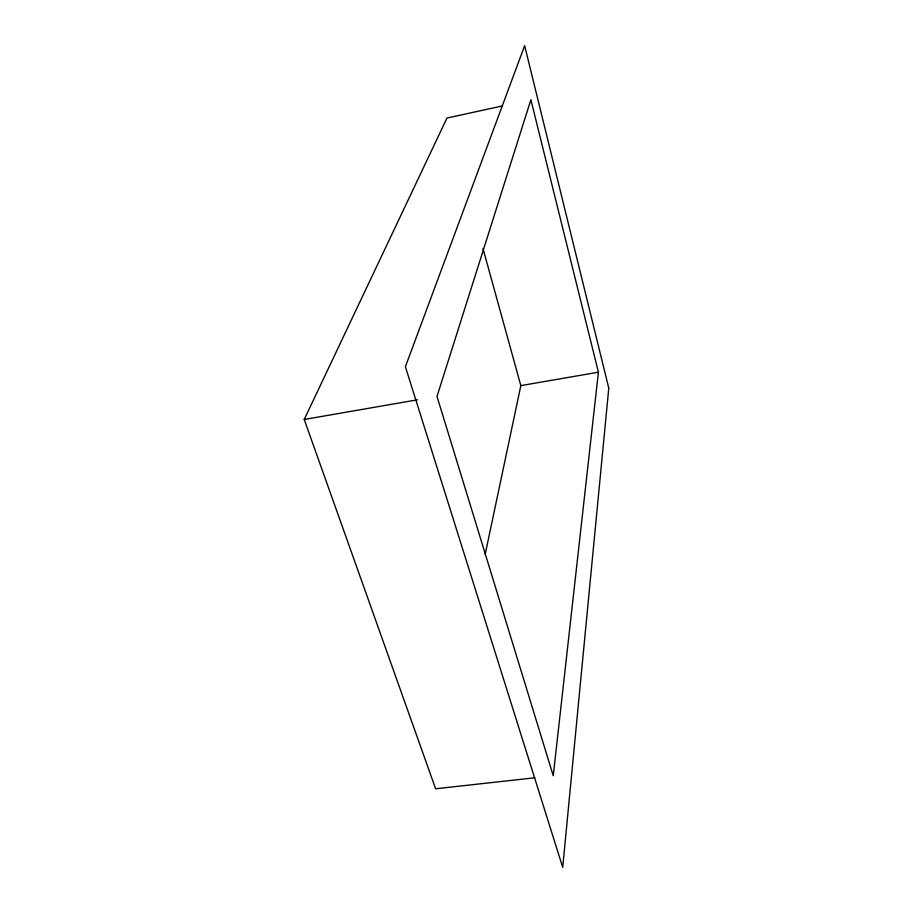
<?xml version="1.0" encoding="UTF-8"?>
<svg xmlns="http://www.w3.org/2000/svg" width="913" height="913" viewBox="0 0 913 913"><rect width="100%" height="100%" fill="white"/><g stroke="black" fill="none" stroke-linecap="round" stroke-linejoin="round"><path stroke-width="1.37" d="M598.414 372.196L553.244 775.742L436.996 396.413L530.887 99.734L598.414 372.196L520.832 385.628L485.157 554.419M534.824 777.785L435.627 788.775L304.223 419.478L446.971 118.039L502.002 106.034M304.223 419.478L417.435 399.814M482.954 248.404L520.832 385.628M608.777 388.151L562.716 867.35L405.395 366.741L524.655 45.65L608.777 388.151"/></g></svg>
